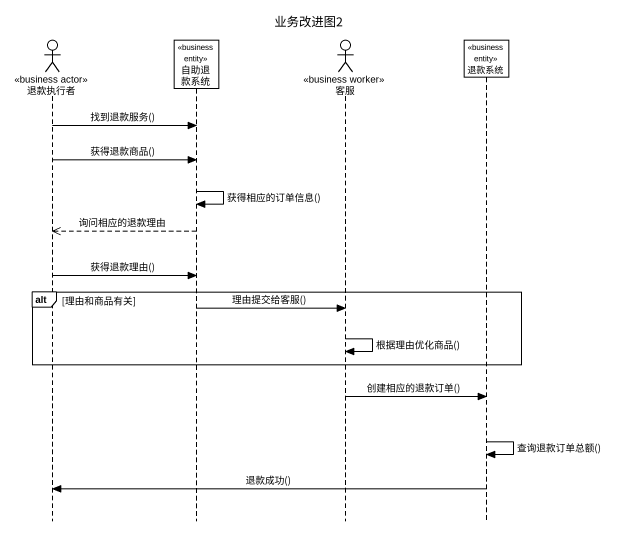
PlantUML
@startuml
title 业务改进图2
hide footbox
actor 退款执行者 <<business actor>>
participant 自助退款系统 <<business entity>>
actor 客服 <<business worker>>
participant 退款系统 <<business entity>>

退款执行者 -> 自助退款系统 : 找到退款服务()
退款执行者 -> 自助退款系统 : 获得退款商品()
自助退款系统 -> 自助退款系统 : 获得相应的订单信息()
自助退款系统 -->> 退款执行者 : 询问相应的退款理由
退款执行者 -> 自助退款系统 : 获得退款理由()
alt 理由和商品有关
  自助退款系统 -> 客服 : 理由提交给客服()
  客服 -> 客服 : 根据理由优化商品()
end
客服 -> 退款系统 : 创建相应的退款订单()
退款系统 -> 退款系统 : 查询退款订单总额()
退款系统 -> 退款执行者 : 退款成功()
@enduml
